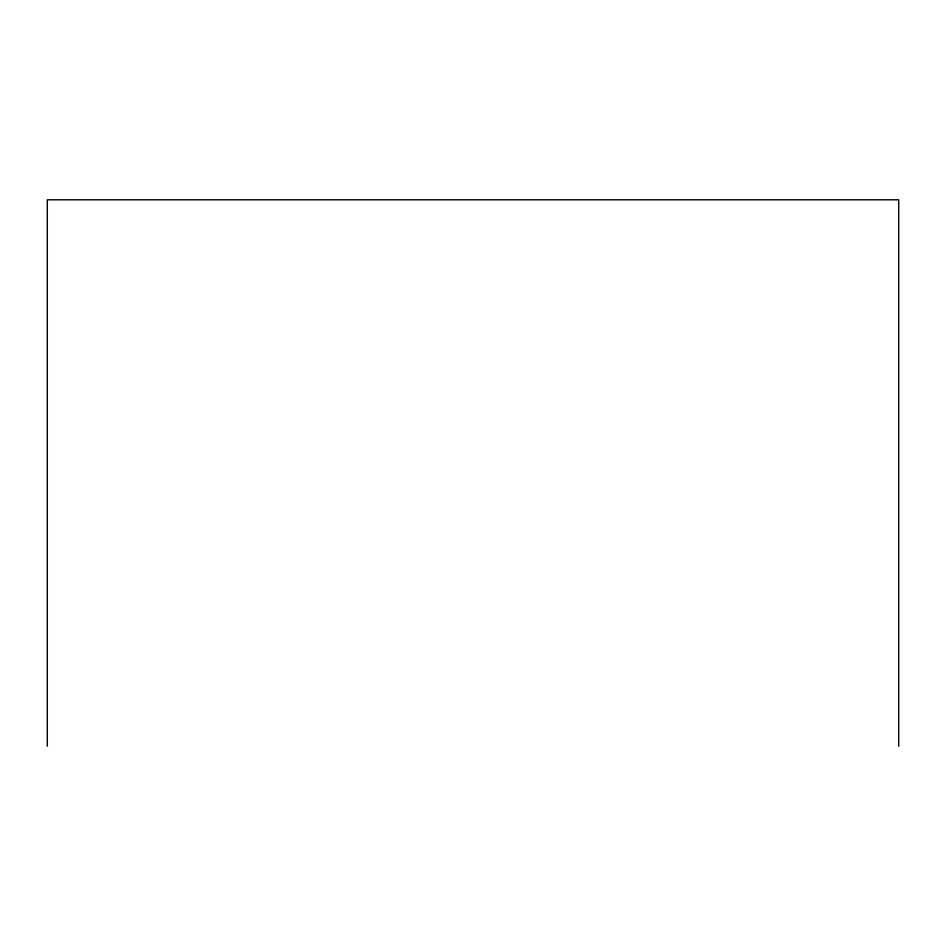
<?xml version="1.0" encoding="UTF-8"?>
<svg xmlns="http://www.w3.org/2000/svg" width="946" height="946" viewBox="0 0 946 946"><rect width="100%" height="100%" fill="white"/><g stroke="black" fill="none" stroke-linecap="round" stroke-linejoin="round"><path stroke-width="1.42" d="M898.7 746.217L898.7 199.783L47.3 199.783L47.3 746.217"/></g></svg>
